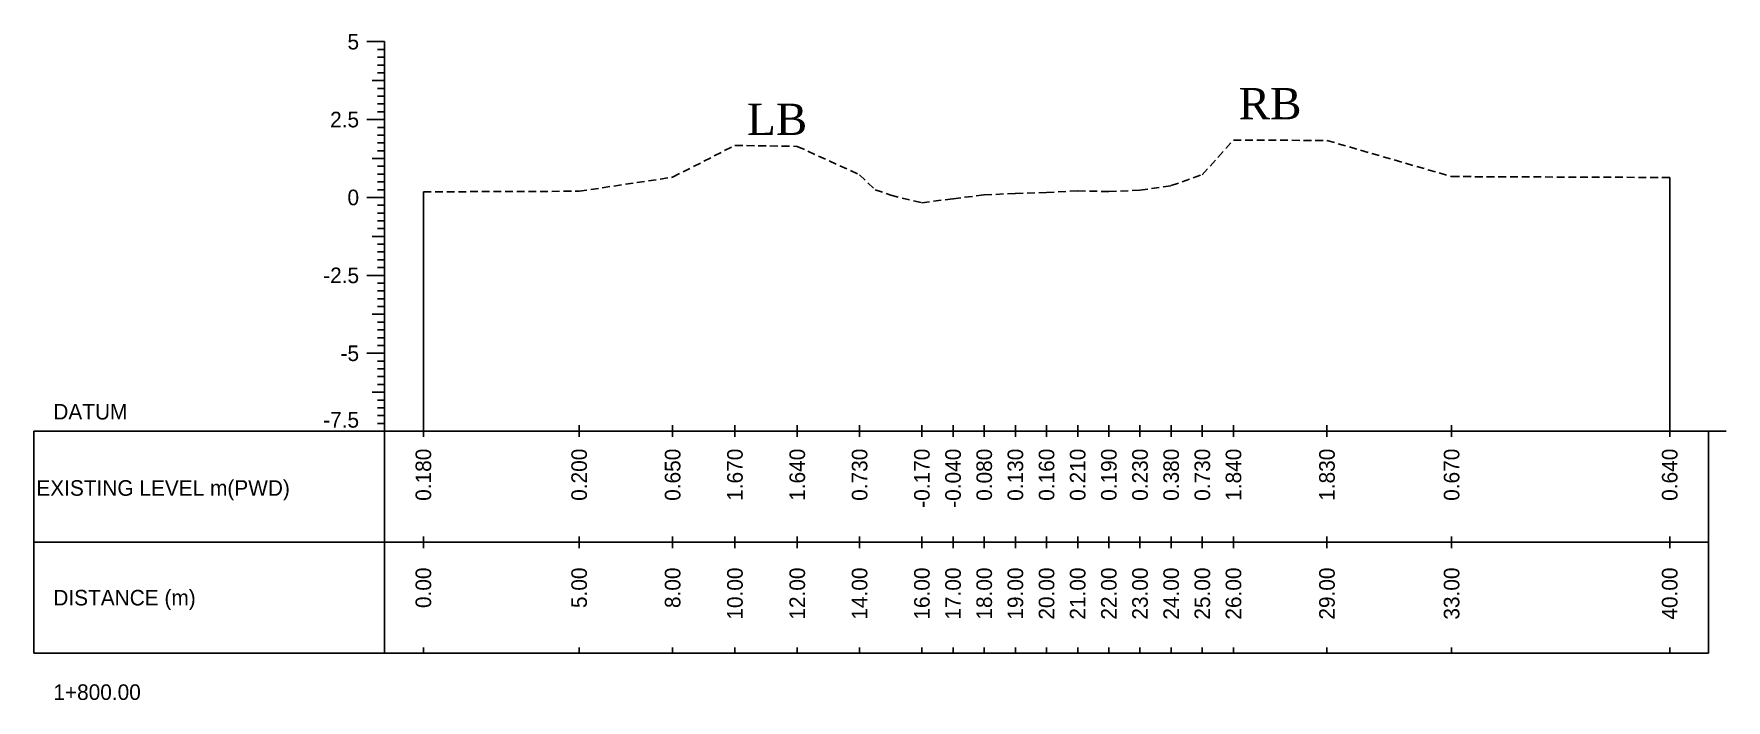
# Model space of a CAD drawing. Header units: inches. Extents: x 4752 to 6808, y -1487 to -426.
# Drawn here: x 5657.6 to 5711.9, y -1358.6 to -1337.2 of the extents above; entities that cross this region are included whole.
import ezdxf
from ezdxf.enums import TextEntityAlignment as Align

# ---------------------------------------------------------------- set-up
doc = ezdxf.new("R2010")
doc.units = ezdxf.units.IN
doc.header["$MEASUREMENT"] = 0
doc.linetypes.add('HIDDEN', pattern=[0.375, 0.25, -0.125])
doc.layers.add('CS_Drawing', color=7, linetype='Continuous')
doc.layers.add('GL', color=3, linetype='HIDDEN')
doc.styles.add('romans', font='romans.shx')

msp = doc.modelspace()

# ---------------------------------------------------------------- linework, layer by layer
at = {"layer": 'CS_Drawing'}
for p, q in [((5668.859, -1337.494), (5668.296, -1337.494)), ((5668.859, -1337.494), (5668.465, -1337.494)), ((5668.859, -1337.494), (5668.634, -1337.494)), ((5668.859, -1349.994), (5668.859, -1337.494)), ((5668.859, -1337.744), (5668.634, -1337.744)), ((5668.859, -1337.994), (5668.634, -1337.994)), ((5668.859, -1338.244), (5668.634, -1338.244)), ((5668.859, -1338.744), (5668.465, -1338.744)), ((5668.859, -1338.494), (5668.634, -1338.494)), ((5668.859, -1338.744), (5668.634, -1338.744)), ((5668.859, -1338.994), (5668.634, -1338.994)), ((5668.859, -1339.244), (5668.634, -1339.244)), ((5668.859, -1339.494), (5668.634, -1339.494)), ((5668.859, -1339.744), (5668.634, -1339.744)), ((5668.859, -1339.994), (5668.296, -1339.994)), ((5668.859, -1339.994), (5668.465, -1339.994)), ((5668.859, -1339.994), (5668.634, -1339.994)), ((5668.859, -1340.244), (5668.634, -1340.244)), ((5668.859, -1340.494), (5668.634, -1340.494)), ((5668.859, -1340.744), (5668.634, -1340.744)), ((5668.859, -1341.244), (5668.465, -1341.244)), ((5668.859, -1340.994), (5668.634, -1340.994)), ((5668.859, -1341.244), (5668.634, -1341.244)), ((5668.859, -1341.494), (5668.634, -1341.494)), ((5668.859, -1341.744), (5668.634, -1341.744)), ((5668.859, -1341.994), (5668.634, -1341.994)), ((5710.109, -1349.994), (5710.109, -1341.854)), ((5668.859, -1342.494), (5668.296, -1342.494)), ((5668.859, -1342.494), (5668.465, -1342.494)), ((5668.859, -1342.244), (5668.634, -1342.244)), ((5668.859, -1342.494), (5668.634, -1342.494)), ((5670.109, -1349.994), (5670.109, -1342.314)), ((5668.859, -1342.744), (5668.634, -1342.744)), ((5668.859, -1342.994), (5668.634, -1342.994)), ((5668.859, -1343.244), (5668.634, -1343.244)), ((5668.859, -1343.494), (5668.634, -1343.494)), ((5668.859, -1343.744), (5668.465, -1343.744)), ((5668.859, -1343.744), (5668.634, -1343.744)), ((5668.859, -1343.994), (5668.634, -1343.994)), ((5668.859, -1344.244), (5668.634, -1344.244)), ((5668.859, -1344.494), (5668.634, -1344.494)), ((5668.859, -1344.744), (5668.634, -1344.744)), ((5668.859, -1344.994), (5668.296, -1344.994)), ((5668.859, -1344.994), (5668.465, -1344.994)), ((5668.859, -1344.994), (5668.634, -1344.994)), ((5668.859, -1345.244), (5668.634, -1345.244)), ((5668.859, -1345.494), (5668.634, -1345.494)), ((5668.859, -1345.744), (5668.634, -1345.744)), ((5668.859, -1346.244), (5668.465, -1346.244)), ((5668.859, -1345.994), (5668.634, -1345.994)), ((5668.859, -1346.244), (5668.634, -1346.244)), ((5668.859, -1346.494), (5668.634, -1346.494)), ((5668.859, -1346.744), (5668.634, -1346.744)), ((5668.859, -1346.994), (5668.634, -1346.994)), ((5668.859, -1347.244), (5668.634, -1347.244)), ((5668.859, -1347.494), (5668.296, -1347.494)), ((5668.859, -1347.494), (5668.465, -1347.494)), ((5668.859, -1347.494), (5668.634, -1347.494)), ((5668.859, -1347.744), (5668.634, -1347.744)), ((5668.859, -1347.994), (5668.634, -1347.994)), ((5668.859, -1348.244), (5668.634, -1348.244)), ((5668.859, -1348.494), (5668.634, -1348.494)), ((5668.859, -1348.744), (5668.465, -1348.744)), ((5668.859, -1348.744), (5668.634, -1348.744)), ((5668.859, -1348.994), (5668.634, -1348.994)), ((5668.859, -1349.244), (5668.634, -1349.244)), ((5668.859, -1349.494), (5668.634, -1349.494)), ((5657.609, -1349.994), (5668.859, -1349.994)), ((5657.609, -1349.994), (5657.609, -1357.119)), ((5668.859, -1349.994), (5668.296, -1349.994)), ((5668.859, -1349.994), (5668.465, -1349.994)), ((5668.859, -1349.744), (5668.634, -1349.744)), ((5668.859, -1349.994), (5668.634, -1349.994)), ((5668.859, -1349.994), (5711.359, -1349.994)), ((5668.859, -1349.994), (5668.859, -1357.119)), ((5670.109, -1350.181), (5670.109, -1349.806)), ((5675.109, -1350.181), (5675.109, -1349.806)), ((5678.109, -1350.181), (5678.109, -1349.806)), ((5680.109, -1350.181), (5680.109, -1349.806)), ((5682.109, -1350.181), (5682.109, -1349.806)), ((5684.109, -1350.181), (5684.109, -1349.806)), ((5686.109, -1350.181), (5686.109, -1349.806)), ((5687.109, -1350.181), (5687.109, -1349.806)), ((5688.109, -1350.181), (5688.109, -1349.806)), ((5689.109, -1350.181), (5689.109, -1349.806)), ((5690.109, -1350.181), (5690.109, -1349.806)), ((5691.109, -1350.181), (5691.109, -1349.806)), ((5692.109, -1350.181), (5692.109, -1349.806)), ((5693.109, -1350.181), (5693.109, -1349.806)), ((5694.109, -1350.181), (5694.109, -1349.806)), ((5695.109, -1350.181), (5695.109, -1349.806)), ((5696.109, -1350.181), (5696.109, -1349.806)), ((5699.109, -1350.181), (5699.109, -1349.806)), ((5703.109, -1350.181), (5703.109, -1349.806)), ((5710.109, -1350.181), (5710.109, -1349.806)), ((5711.359, -1349.994), (5711.921, -1349.994)), ((5711.359, -1349.994), (5711.752, -1349.994)), ((5711.359, -1349.994), (5711.584, -1349.994)), ((5711.359, -1349.994), (5711.359, -1357.119)), ((5670.109, -1353.744), (5670.109, -1353.369)), ((5675.109, -1353.744), (5675.109, -1353.369)), ((5678.109, -1353.744), (5678.109, -1353.369)), ((5680.109, -1353.744), (5680.109, -1353.369)), ((5682.109, -1353.744), (5682.109, -1353.369)), ((5684.109, -1353.744), (5684.109, -1353.369)), ((5686.109, -1353.744), (5686.109, -1353.369)), ((5687.109, -1353.744), (5687.109, -1353.369)), ((5688.109, -1353.744), (5688.109, -1353.369)), ((5689.109, -1353.744), (5689.109, -1353.369)), ((5690.109, -1353.744), (5690.109, -1353.369)), ((5691.109, -1353.744), (5691.109, -1353.369)), ((5692.109, -1353.744), (5692.109, -1353.369)), ((5693.109, -1353.744), (5693.109, -1353.369)), ((5694.109, -1353.744), (5694.109, -1353.369)), ((5695.109, -1353.744), (5695.109, -1353.369)), ((5696.109, -1353.744), (5696.109, -1353.369)), ((5699.109, -1353.744), (5699.109, -1353.369)), ((5703.109, -1353.744), (5703.109, -1353.369)), ((5710.109, -1353.744), (5710.109, -1353.369)), ((5657.609, -1353.556), (5668.859, -1353.556)), ((5668.859, -1353.556), (5711.359, -1353.556)), ((5668.859, -1353.556), (5711.359, -1353.556)), ((5657.609, -1357.119), (5668.859, -1357.119)), ((5668.859, -1357.119), (5711.359, -1357.119)), ((5670.109, -1357.119), (5670.109, -1356.931)), ((5675.109, -1357.119), (5675.109, -1356.931)), ((5678.109, -1357.119), (5678.109, -1356.931)), ((5680.109, -1357.119), (5680.109, -1356.931)), ((5682.109, -1357.119), (5682.109, -1356.931)), ((5684.109, -1357.119), (5684.109, -1356.931)), ((5686.109, -1357.119), (5686.109, -1356.931)), ((5687.109, -1357.119), (5687.109, -1356.931)), ((5688.109, -1357.119), (5688.109, -1356.931)), ((5689.109, -1357.119), (5689.109, -1356.931)), ((5690.109, -1357.119), (5690.109, -1356.931)), ((5691.109, -1357.119), (5691.109, -1356.931)), ((5692.109, -1357.119), (5692.109, -1356.931)), ((5693.109, -1357.119), (5693.109, -1356.931)), ((5694.109, -1357.119), (5694.109, -1356.931)), ((5695.109, -1357.119), (5695.109, -1356.931)), ((5696.109, -1357.119), (5696.109, -1356.931)), ((5699.109, -1357.119), (5699.109, -1356.931)), ((5703.109, -1357.119), (5703.109, -1356.931)), ((5710.109, -1357.119), (5710.109, -1356.931))]:
    msp.add_line(p, q, dxfattribs=at)
at = {"layer": 'GL'}
msp.add_lwpolyline([(5670.109, -1342.314), (5675.109, -1342.294), (5678.109, -1341.844), (5680.109, -1340.824), (5682.109, -1340.854), (5684.109, -1341.764), (5684.609, -1342.244), (5685.109, -1342.424), (5686.109, -1342.664), (5687.109, -1342.534), (5688.109, -1342.414), (5689.109, -1342.364), (5690.109, -1342.334), (5691.109, -1342.284), (5692.109, -1342.304), (5693.109, -1342.264), (5694.109, -1342.114), (5695.109, -1341.764), (5696.109, -1340.654), (5699.109, -1340.664), (5703.109, -1341.824), (5710.109, -1341.854)], dxfattribs=at)

# ---------------------------------------------------------------- texts
at = {"char_height": 1, "width": 325.84704, "attachment_point": 1, "style": 'romans'}
for s, insert in [('\\pi-1,l1;{\\fTimes New Roman|b0|i0|c0|p18;RB}', (5696.278, -1338.982)), ('{\\fTimes New Roman|b0|i0|c0|p18;LB}', (5680.499, -1339.485))]:
    msp.add_mtext(s, dxfattribs=dict(at, insert=insert))
at = {"layer": 'CS_Drawing'}
for s, p in [('5', (5668.046, -1337.494)), ('2.5', (5668.046, -1339.994)), ('0', (5668.046, -1342.494)), ('-2.5', (5668.046, -1344.994)), ('-5', (5668.046, -1347.494))]:
    msp.add_text(s, height=0.5, dxfattribs=at).set_placement(p, align=Align.MIDDLE_RIGHT)
for s, p in [('DATUM', (5658.234, -1349.369)), ('EXISTING LEVEL m(PWD)', (5657.689, -1351.817)), ('DISTANCE (m)', (5658.234, -1355.337)), ('1+800.00', (5658.234, -1358.369))]:
    msp.add_text(s, height=0.5, dxfattribs=at).set_placement(p, align=Align.MIDDLE_LEFT)
msp.add_text('-7.5', height=0.5, dxfattribs=at).set_placement((5668.046, -1349.881), align=Align.RIGHT)
for s, p in [('0.180', (5670.109, -1350.556)), ('0.200', (5675.109, -1350.556)), ('0.650', (5678.109, -1350.556)), ('1.670', (5680.109, -1350.556)), ('1.640', (5682.109, -1350.556)), ('0.730', (5684.109, -1350.556)), ('-0.170', (5686.109, -1350.556)), ('-0.040', (5687.109, -1350.556)), ('0.080', (5688.109, -1350.556)), ('0.130', (5689.109, -1350.556)), ('0.160', (5690.109, -1350.556)), ('0.210', (5691.109, -1350.556)), ('0.190', (5692.109, -1350.556)), ('0.230', (5693.109, -1350.556)), ('0.380', (5694.109, -1350.556)), ('0.730', (5695.109, -1350.556)), ('1.840', (5696.109, -1350.556)), ('1.830', (5699.109, -1350.556)), ('0.670', (5703.109, -1350.556)), ('0.640', (5710.109, -1350.556)), ('0.00', (5670.109, -1354.369)), ('5.00', (5675.109, -1354.369)), ('8.00', (5678.109, -1354.369)), ('10.00', (5680.109, -1354.369)), ('12.00', (5682.109, -1354.369)), ('14.00', (5684.109, -1354.369)), ('16.00', (5686.109, -1354.369)), ('17.00', (5687.109, -1354.369)), ('18.00', (5688.109, -1354.369)), ('19.00', (5689.109, -1354.369)), ('20.00', (5690.109, -1354.369)), ('21.00', (5691.109, -1354.369)), ('22.00', (5692.109, -1354.369)), ('23.00', (5693.109, -1354.369)), ('24.00', (5694.109, -1354.369)), ('25.00', (5695.109, -1354.369)), ('26.00', (5696.109, -1354.369)), ('29.00', (5699.109, -1354.369)), ('33.00', (5703.109, -1354.369)), ('40.00', (5710.109, -1354.369))]:
    msp.add_text(s, height=0.5, rotation=90, dxfattribs=at).set_placement(p, align=Align.MIDDLE_RIGHT)

doc.saveas('drawing.dxf')
